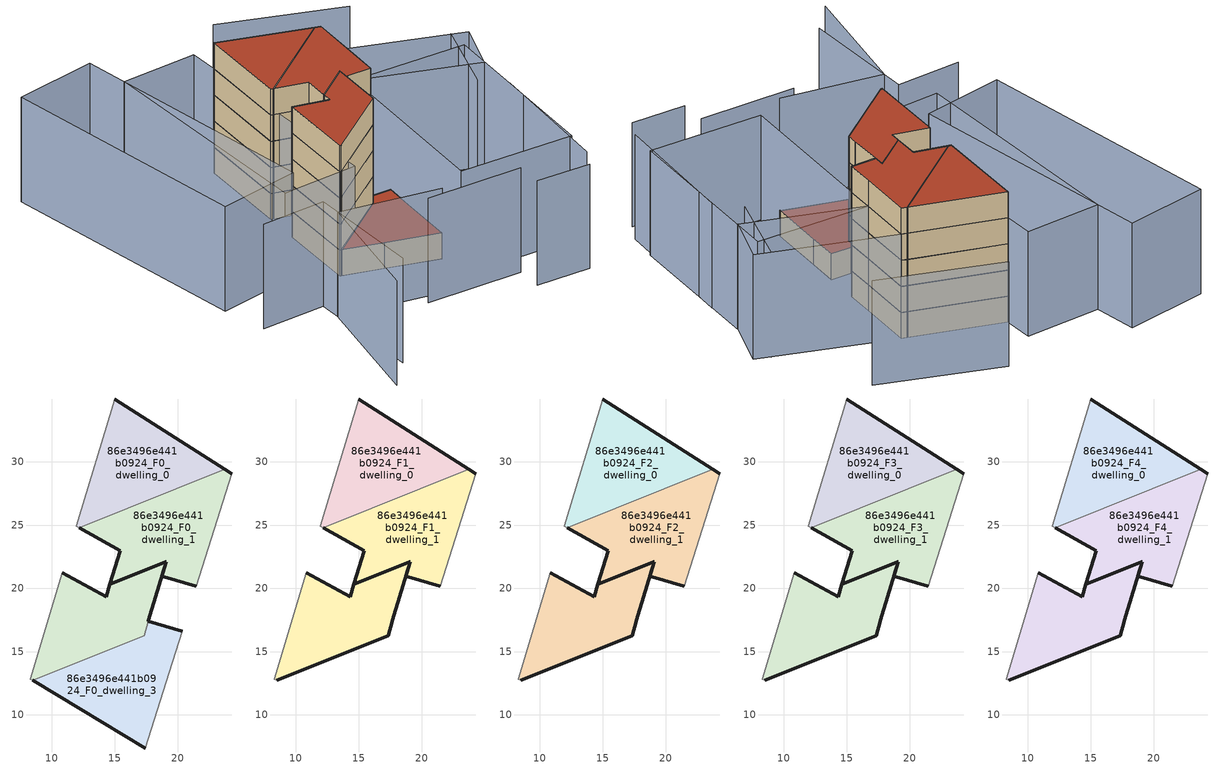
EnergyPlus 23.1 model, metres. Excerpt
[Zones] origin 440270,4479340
86e3496e441b0924_F0_dwelling_0
 floor ground (EU_floor_Construction): 23.71,29.42 14.98,34.99 11.97,24.93 12.21,24.8 z0
 wall outside (EU_wall_Construction): 14.98,34.99 23.71,29.42 z0:3
 wall adiabatic (EU_wall_Construction): 12.21,24.8 11.97,24.93 14.98,34.99 z0:3
 wall to 86e3496e441b0924_F0_dwelling_1 (EU_wall_Construction): 23.71,29.42 12.21,24.8 z0:3
86e3496e441b0924_F0_dwelling_1
 floor ground (EU_floor_Construction): 21.45,20.17 22.38,23.18 24.25,29.08 23.71,29.42 12.21,24.8 15.42,22.98 14.62,20.33 19.05,22.11 19.06,22.11 18.71,20.96 18.86,20.92 18.86,20.91 z0; 19.05,22.11 14.62,20.33 19.06,22.11 z0; 17.32,16.27 17.66,17.41 17.66,17.42 19.06,22.11 14.62,20.33 14.32,19.33 10.83,21.24 8.32,12.83 8.49,12.72 z0
 wall outside (EU_wall_Construction): 23.71,29.42 24.25,29.08 / 21.45,20.17 18.86,20.91 18.86,20.92 18.71,20.96 19.06,22.11 14.62,20.33 15.42,22.98 12.21,24.8 z0:3
 wall adiabatic (EU_wall_Construction): 24.25,29.08 22.38,23.18 21.45,20.17 z0:3
86e3496e441b0924_F0_dwelling_2
 floor ground (EU_floor_Construction): 21.45,20.17 22.38,23.18 24.25,29.08 23.71,29.42 12.21,24.8 15.42,22.98 14.62,20.33 19.05,22.11 19.06,22.11 18.71,20.96 18.86,20.92 18.86,20.91 z0; 19.05,22.11 14.62,20.33 19.06,22.11 z0; 17.32,16.27 17.66,17.41 17.66,17.42 19.06,22.11 14.62,20.33 14.32,19.33 10.83,21.24 8.32,12.83 8.49,12.72 z0
 wall outside (EU_wall_Construction): 10.83,21.24 14.32,19.33 14.62,20.33 19.05,22.11 19.06,22.11 17.66,17.42 17.66,17.41 z0:3
 wall adiabatic (EU_wall_Construction): 8.49,12.72 8.32,12.83 10.83,21.24 z0:3
 wall to 86e3496e441b0924_F0_dwelling_3 (EU_wall_Construction): 17.66,17.41 17.32,16.27 8.49,12.72 z0:3
86e3496e441b0924_F0_dwelling_3
 floor ground (EU_floor_Construction): 17.43,7.37 19.3,13.36 20.34,16.63 17.66,17.41 17.32,16.27 8.49,12.72 12.3,10.45 z0
 wall outside (EU_wall_Construction): 17.66,17.41 20.34,16.63 / 17.43,7.37 12.3,10.45 8.49,12.72 z0:3
 wall adiabatic (EU_wall_Construction): 20.34,16.63 19.3,13.36 17.43,7.37 z0:3
 roof outside (EU_roof_Construction): 20.34,16.63 19.3,13.36 17.43,7.37 12.3,10.45 8.49,12.72 17.32,16.27 17.66,17.41 z3
86e3496e441b0924_F1_dwelling_0
 floor to 86e3496e441b0924_F0_dwelling_0 (EU_floor_Construction): 23.71,29.42 14.98,34.99 11.97,24.93 12.21,24.8 z3
 wall outside (EU_wall_Construction): 14.98,34.99 23.71,29.42 z3:6
 wall adiabatic (EU_wall_Construction): 12.21,24.8 11.97,24.93 14.98,34.99 z3:6
 wall to 86e3496e441b0924_F1_dwelling_1 (EU_wall_Construction): 23.71,29.42 12.21,24.8 z3:6
86e3496e441b0924_F1_dwelling_1
 floor outside (EU_floor_Construction): 21.45,20.17 22.38,23.18 24.25,29.08 23.71,29.42 12.21,24.8 15.42,22.98 14.62,20.33 19.05,22.11 19.06,22.11 18.71,20.96 18.86,20.92 18.86,20.91 z3; 17.32,16.27 17.66,17.41 17.66,17.42 19.06,22.11 14.62,20.33 14.32,19.33 10.83,21.24 8.32,12.83 8.49,12.72 z3
 floor to 86e3496e441b0924_F0_dwelling_2 (EU_floor_Construction): 19.05,22.11 14.62,20.33 19.06,22.11 z3
 wall outside (EU_wall_Construction): 23.71,29.42 24.25,29.08 / 21.45,20.17 18.86,20.91 18.86,20.92 18.71,20.96 19.06,22.11 14.62,20.33 15.42,22.98 12.21,24.8 z3:6
 wall adiabatic (EU_wall_Construction): 24.25,29.08 22.38,23.18 21.45,20.17 z3:6
86e3496e441b0924_F1_dwelling_2
 floor to 86e3496e441b0924_F0_dwelling_2 (EU_floor_Construction): 17.32,16.27 17.66,17.41 17.66,17.42 19.06,22.11 14.62,20.33 14.32,19.33 10.83,21.24 8.32,12.83 8.49,12.72 z3; 19.05,22.11 14.62,20.33 19.06,22.11 z3; 21.45,20.17 22.38,23.18 24.25,29.08 23.71,29.42 12.21,24.8 15.42,22.98 14.62,20.33 19.05,22.11 19.06,22.11 18.71,20.96 18.86,20.92 18.86,20.91 z3
 wall outside (EU_wall_Construction): 10.83,21.24 14.32,19.33 14.62,20.33 19.05,22.11 19.06,22.11 17.66,17.42 17.66,17.41 17.32,16.27 8.49,12.72 z3:6
 wall adiabatic (EU_wall_Construction): 8.49,12.72 8.32,12.83 10.83,21.24 z3:6
86e3496e441b0924_F2_dwelling_0
 floor to 86e3496e441b0924_F1_dwelling_0 (EU_floor_Construction): 23.71,29.42 14.98,34.99 11.97,24.93 12.21,24.8 z6
 wall outside (EU_wall_Construction): 14.98,34.99 23.71,29.42 z6:9
 wall adiabatic (EU_wall_Construction): 12.21,24.8 11.97,24.93 14.98,34.99 z6:9
 wall to 86e3496e441b0924_F2_dwelling_1 (EU_wall_Construction): 23.71,29.42 12.21,24.8 z6:9
86e3496e441b0924_F2_dwelling_1
 floor outside (EU_floor_Construction): 21.45,20.17 22.38,23.18 24.25,29.08 23.71,29.42 12.21,24.8 15.42,22.98 14.62,20.33 19.05,22.11 19.06,22.11 18.71,20.96 18.86,20.92 18.86,20.91 z6; 17.32,16.27 17.66,17.41 17.66,17.42 19.06,22.11 14.62,20.33 14.32,19.33 10.83,21.24 8.32,12.83 8.49,12.72 z6
 floor to 86e3496e441b0924_F1_dwelling_2 (EU_floor_Construction): 19.05,22.11 14.62,20.33 19.06,22.11 z6
 wall outside (EU_wall_Construction): 23.71,29.42 24.25,29.08 / 21.45,20.17 18.86,20.91 18.86,20.92 18.71,20.96 19.06,22.11 14.62,20.33 15.42,22.98 12.21,24.8 z6:9
 wall adiabatic (EU_wall_Construction): 24.25,29.08 22.38,23.18 21.45,20.17 z6:9
86e3496e441b0924_F2_dwelling_2
 floor to 86e3496e441b0924_F1_dwelling_2 (EU_floor_Construction): 17.32,16.27 17.66,17.41 17.66,17.42 19.06,22.11 14.62,20.33 14.32,19.33 10.83,21.24 8.32,12.83 8.49,12.72 z6; 19.05,22.11 14.62,20.33 19.06,22.11 z6; 21.45,20.17 22.38,23.18 24.25,29.08 23.71,29.42 12.21,24.8 15.42,22.98 14.62,20.33 19.05,22.11 19.06,22.11 18.71,20.96 18.86,20.92 18.86,20.91 z6
 wall outside (EU_wall_Construction): 10.83,21.24 14.32,19.33 14.62,20.33 19.05,22.11 19.06,22.11 17.66,17.42 17.66,17.41 17.32,16.27 8.49,12.72 z6:9
 wall adiabatic (EU_wall_Construction): 8.49,12.72 8.32,12.83 10.83,21.24 z6:9
86e3496e441b0924_F3_dwelling_0
 floor to 86e3496e441b0924_F2_dwelling_0 (EU_floor_Construction): 23.71,29.42 14.98,34.99 11.97,24.93 12.21,24.8 z9
 wall outside (EU_wall_Construction): 14.98,34.99 23.71,29.42 z9:12
 wall adiabatic (EU_wall_Construction): 12.21,24.8 11.97,24.93 14.98,34.99 z9:12
 wall to 86e3496e441b0924_F3_dwelling_1 (EU_wall_Construction): 23.71,29.42 12.21,24.8 z9:12
86e3496e441b0924_F3_dwelling_1
 floor outside (EU_floor_Construction): 21.45,20.17 22.38,23.18 24.25,29.08 23.71,29.42 12.21,24.8 15.42,22.98 14.62,20.33 19.05,22.11 19.06,22.11 18.71,20.96 18.86,20.92 18.86,20.91 z9; 17.32,16.27 17.66,17.41 17.66,17.42 19.06,22.11 14.62,20.33 14.32,19.33 10.83,21.24 8.32,12.83 8.49,12.72 z9
 floor to 86e3496e441b0924_F2_dwelling_2 (EU_floor_Construction): 19.05,22.11 14.62,20.33 19.06,22.11 z9
 wall outside (EU_wall_Construction): 23.71,29.42 24.25,29.08 / 21.45,20.17 18.86,20.91 18.86,20.92 18.71,20.96 19.06,22.11 14.62,20.33 15.42,22.98 12.21,24.8 z9:12
 wall adiabatic (EU_wall_Construction): 24.25,29.08 22.38,23.18 21.45,20.17 z9:12
86e3496e441b0924_F3_dwelling_2
 floor to 86e3496e441b0924_F2_dwelling_2 (EU_floor_Construction): 17.32,16.27 17.66,17.41 17.66,17.42 19.06,22.11 14.62,20.33 14.32,19.33 10.83,21.24 8.32,12.83 8.49,12.72 z9; 19.05,22.11 14.62,20.33 19.06,22.11 z9; 21.45,20.17 22.38,23.18 24.25,29.08 23.71,29.42 12.21,24.8 15.42,22.98 14.62,20.33 19.05,22.11 19.06,22.11 18.71,20.96 18.86,20.92 18.86,20.91 z9
 wall outside (EU_wall_Construction): 10.83,21.24 14.32,19.33 14.62,20.33 19.05,22.11 19.06,22.11 17.66,17.42 17.66,17.41 17.32,16.27 8.49,12.72 z9:12
 wall adiabatic (EU_wall_Construction): 8.49,12.72 8.32,12.83 10.83,21.24 z9:12
86e3496e441b0924_F4_dwelling_0
 floor to 86e3496e441b0924_F3_dwelling_0 (EU_floor_Construction): 23.71,29.42 14.98,34.99 11.97,24.93 12.21,24.8 z12
 wall outside (EU_wall_Construction): 14.98,34.99 23.71,29.42 z12:15
 wall adiabatic (EU_wall_Construction): 12.21,24.8 11.97,24.93 14.98,34.99 z12:15
 wall to 86e3496e441b0924_F4_dwelling_1 (EU_wall_Construction): 23.71,29.42 12.21,24.8 z12:15
 roof outside (EU_roof_Construction): 23.71,29.42 12.21,24.8 11.97,24.93 14.98,34.99 z15
86e3496e441b0924_F4_dwelling_1
 floor outside (EU_floor_Construction): 21.45,20.17 22.38,23.18 24.25,29.08 23.71,29.42 12.21,24.8 15.42,22.98 14.62,20.33 19.05,22.11 19.06,22.11 18.71,20.96 18.86,20.92 18.86,20.91 z12; 17.32,16.27 17.66,17.41 17.66,17.42 19.06,22.11 14.62,20.33 14.32,19.33 10.83,21.24 8.32,12.83 8.49,12.72 z12
 floor to 86e3496e441b0924_F3_dwelling_2 (EU_floor_Construction): 19.05,22.11 14.62,20.33 19.06,22.11 z12
 wall outside (EU_wall_Construction): 23.71,29.42 24.25,29.08 / 21.45,20.17 18.86,20.91 18.86,20.92 18.71,20.96 19.06,22.11 14.62,20.33 15.42,22.98 12.21,24.8 z12:15
 wall adiabatic (EU_wall_Construction): 24.25,29.08 22.38,23.18 21.45,20.17 z12:15
 roof outside (EU_roof_Construction): 19.06,22.11 14.62,20.33 19.05,22.11 z15; 24.25,29.08 22.38,23.18 21.45,20.17 18.86,20.91 18.86,20.92 18.71,20.96 19.06,22.11 19.05,22.11 14.62,20.33 15.42,22.98 12.21,24.8 23.71,29.42 z15; 19.06,22.11 17.66,17.42 17.66,17.41 17.32,16.27 8.49,12.72 8.32,12.83 10.83,21.24 14.32,19.33 14.62,20.33 z15
86e3496e441b0924_F4_dwelling_2
 floor to 86e3496e441b0924_F3_dwelling_2 (EU_floor_Construction): 17.32,16.27 17.66,17.41 17.66,17.42 19.06,22.11 14.62,20.33 14.32,19.33 10.83,21.24 8.32,12.83 8.49,12.72 z12; 19.05,22.11 14.62,20.33 19.06,22.11 z12; 21.45,20.17 22.38,23.18 24.25,29.08 23.71,29.42 12.21,24.8 15.42,22.98 14.62,20.33 19.05,22.11 19.06,22.11 18.71,20.96 18.86,20.92 18.86,20.91 z12
 wall outside (EU_wall_Construction): 10.83,21.24 14.32,19.33 14.62,20.33 19.05,22.11 19.06,22.11 17.66,17.42 17.66,17.41 17.32,16.27 8.49,12.72 z12:15
 wall adiabatic (EU_wall_Construction): 8.49,12.72 8.32,12.83 10.83,21.24 z12:15
 roof outside (EU_roof_Construction): 19.06,22.11 14.62,20.33 19.05,22.11 z15; 24.25,29.08 22.38,23.18 21.45,20.17 18.86,20.91 18.86,20.92 18.71,20.96 19.06,22.11 19.05,22.11 14.62,20.33 15.42,22.98 12.21,24.8 23.71,29.42 z15; 19.06,22.11 17.66,17.42 17.66,17.41 17.32,16.27 8.49,12.72 8.32,12.83 10.83,21.24 14.32,19.33 14.62,20.33 z15
shading: 19.77,-2.93 25.56,-4.72 / 27.15,-3.01 31.99,11.19 / 10.23,2.97 20.61,-0.06 / -3.53,-4.9 2.43,7.91 / 2.43,7.91 12.59,3.18 / -4.05,11.95 2.99,10.33 / 2.99,10.33 0.02,-2.62 / 30.35,14.06 35.22,21.71 / 32.69,32.7 21.21,40.49 / 1.8,14.23 7.33,40.01 / 7.33,40.01 15.68,38.22 / 15.68,38.22 10.14,12.43 / 10.14,12.43 1.8,14.23 / -4.06,16.95 -1.51,45.67 / -1.51,45.67 7.76,44.85 / 7.76,44.85 5.21,16.13 / 5.21,16.13 -4.06,16.95 / 34.5,19.36 28.43,0.07 / 28.43,0.07 16.3,3.9 / 16.3,3.9 22.38,23.18 / 22.38,23.18 34.5,19.36 / 24.25,29.08 36.7,20.72 / 36.7,20.72 33.37,15.75 / 33.37,15.75 20.91,24.11 / 20.91,24.11 24.25,29.08 z0:12
[Building]
EU S2 Campaign: North Axis=0; Terrain=City; Solar Distribution=FullExterior
[Site:Location]
Madrid: Latitude=40.5; Longitude=-3.5; Time Zone=1; Elevation=609
[SizingPeriod:WeatherFileDays]
AnnualSizingPeriod: Begin Month=1; Begin Day of Month=1; End Month=12; End Day of Month=31; Day of Week for Start Day=Monday; Use Weather File Daylight Saving Period=No; Use Weather File Rain and Snow Indicators=No
[MATERIAL]
EU_InternalMass_Material: Roughness=MediumRough; Thickness=0.1; Conductivity=1; Density=1800; Specific Heat=900; Thermal Absorptance=0.9; Solar Absorptance=0.7; Visible Absorptance=0.7
[MATERIAL:NOMASS] Roughness=MediumRough; Thermal Absorptance=0.9; Solar Absorptance=0.7; Visible Absorptance=0.7
Name | Thermal Resistance
EU_wall_NoMass | 1.60022
EU_roof_NoMass | 1.57597
EU_floor_NoMass | 0.470652
[CONSTRUCTION]
EU_wall_Construction: EU_wall_NoMass
EU_roof_Construction: EU_roof_NoMass
EU_floor_Construction: EU_floor_NoMass
EU_InternalMass_Construction: EU_InternalMass_Material
[ZONE] Type=1; Multiplier=1; Ceiling Height=autocalculate; Floor Area=autocalculate; Part of Total Floor Area=Yes
Name | Volume
86e3496e441b0924_F0_dwelling_0; 86e3496e441b0924_F1_dwelling_0; 86e3496e441b0924_F2_dwelling_0; 86e3496e441b0924_F3_dwelling_0; 86e3496e441b0924_F4_dwelling_0 | 160.749
86e3496e441b0924_F0_dwelling_1; 86e3496e441b0924_F1_dwelling_1; 86e3496e441b0924_F2_dwelling_1; 86e3496e441b0924_F3_dwelling_1; 86e3496e441b0924_F4_dwelling_1; 86e3496e441b0924_F0_dwelling_2; 86e3496e441b0924_F1_dwelling_2; 86e3496e441b0924_F2_dwelling_2; 86e3496e441b0924_F3_dwelling_2; 86e3496e441b0924_F4_dwelling_2 | 318.798
86e3496e441b0924_F0_dwelling_3 | 163.46
[INTERNALMASS] Construction=EU_InternalMass_Construction
Name | Zone or ZoneList | Surface Area
86e3496e441b0924_F0_dwelling_0_EU_InternalMass | 86e3496e441b0924_F0_dwelling_0 | 53.5832
86e3496e441b0924_F0_dwelling_1_EU_InternalMass | 86e3496e441b0924_F0_dwelling_1 | 56.132
86e3496e441b0924_F0_dwelling_2_EU_InternalMass | 86e3496e441b0924_F0_dwelling_2 | 50.1354
86e3496e441b0924_F0_dwelling_3_EU_InternalMass | 86e3496e441b0924_F0_dwelling_3 | 54.4863
86e3496e441b0924_F1_dwelling_0_EU_InternalMass | 86e3496e441b0924_F1_dwelling_0 | 71.6536
86e3496e441b0924_F1_dwelling_1_EU_InternalMass | 86e3496e441b0924_F1_dwelling_1 | 71.6447
86e3496e441b0924_F1_dwelling_2_EU_InternalMass | 86e3496e441b0924_F1_dwelling_2 | 71.0377
86e3496e441b0924_F2_dwelling_0_EU_InternalMass | 86e3496e441b0924_F2_dwelling_0 | 71.6536
86e3496e441b0924_F2_dwelling_1_EU_InternalMass | 86e3496e441b0924_F2_dwelling_1 | 71.6447
86e3496e441b0924_F2_dwelling_2_EU_InternalMass | 86e3496e441b0924_F2_dwelling_2 | 71.0377
86e3496e441b0924_F3_dwelling_0_EU_InternalMass | 86e3496e441b0924_F3_dwelling_0 | 71.6536
86e3496e441b0924_F3_dwelling_1_EU_InternalMass | 86e3496e441b0924_F3_dwelling_1 | 71.6447
86e3496e441b0924_F3_dwelling_2_EU_InternalMass | 86e3496e441b0924_F3_dwelling_2 | 71.0377
86e3496e441b0924_F4_dwelling_0_EU_InternalMass | 86e3496e441b0924_F4_dwelling_0 | 71.6536
86e3496e441b0924_F4_dwelling_1_EU_InternalMass | 86e3496e441b0924_F4_dwelling_1 | 71.6447
86e3496e441b0924_F4_dwelling_2_EU_InternalMass | 86e3496e441b0924_F4_dwelling_2 | 71.0377
[OTHEREQUIPMENT] Fuel Type=Electricity; Design Level Calculation Method=Watts/Area; Power per Zone Floor Area=1; Fraction Latent=0; Fraction Radiant=0; Fraction Lost=0; Carbon Dioxide Generation Rate=0; EndUse Subcategory=EU_Step8_InternalGains
Name | Zone or ZoneList or Space or SpaceList | Schedule
EU_Step8_InternalGain_86e3496e441b0924_F0_dwelling_0_f000 | 86e3496e441b0924_F0_dwelling_0 | EU_Step8_GainSchedule_86e3496e441b0924_F0_dwelling_0_f000
EU_Step8_InternalGain_86e3496e441b0924_F0_dwelling_1_f000 | 86e3496e441b0924_F0_dwelling_1 | EU_Step8_GainSchedule_86e3496e441b0924_F0_dwelling_1_f000
EU_Step8_InternalGain_86e3496e441b0924_F0_dwelling_2_f000 | 86e3496e441b0924_F0_dwelling_2 | EU_Step8_GainSchedule_86e3496e441b0924_F0_dwelling_2_f000
EU_Step8_InternalGain_86e3496e441b0924_F0_dwelling_3_f000 | 86e3496e441b0924_F0_dwelling_3 | EU_Step8_GainSchedule_86e3496e441b0924_F0_dwelling_3_f000
EU_Step8_InternalGain_86e3496e441b0924_F1_dwelling_0_f000 | 86e3496e441b0924_F1_dwelling_0 | EU_Step8_GainSchedule_86e3496e441b0924_F1_dwelling_0_f000
EU_Step8_InternalGain_86e3496e441b0924_F1_dwelling_1_f000 | 86e3496e441b0924_F1_dwelling_1 | EU_Step8_GainSchedule_86e3496e441b0924_F1_dwelling_1_f000
EU_Step8_InternalGain_86e3496e441b0924_F1_dwelling_2_f000 | 86e3496e441b0924_F1_dwelling_2 | EU_Step8_GainSchedule_86e3496e441b0924_F1_dwelling_2_f000
EU_Step8_InternalGain_86e3496e441b0924_F2_dwelling_0_f000 | 86e3496e441b0924_F2_dwelling_0 | EU_Step8_GainSchedule_86e3496e441b0924_F2_dwelling_0_f000
EU_Step8_InternalGain_86e3496e441b0924_F2_dwelling_1_f000 | 86e3496e441b0924_F2_dwelling_1 | EU_Step8_GainSchedule_86e3496e441b0924_F2_dwelling_1_f000
EU_Step8_InternalGain_86e3496e441b0924_F2_dwelling_2_f000 | 86e3496e441b0924_F2_dwelling_2 | EU_Step8_GainSchedule_86e3496e441b0924_F2_dwelling_2_f000
EU_Step8_InternalGain_86e3496e441b0924_F3_dwelling_0_f000 | 86e3496e441b0924_F3_dwelling_0 | EU_Step8_GainSchedule_86e3496e441b0924_F3_dwelling_0_f000
EU_Step8_InternalGain_86e3496e441b0924_F3_dwelling_1_f000 | 86e3496e441b0924_F3_dwelling_1 | EU_Step8_GainSchedule_86e3496e441b0924_F3_dwelling_1_f000
EU_Step8_InternalGain_86e3496e441b0924_F3_dwelling_2_f000 | 86e3496e441b0924_F3_dwelling_2 | EU_Step8_GainSchedule_86e3496e441b0924_F3_dwelling_2_f000
EU_Step8_InternalGain_86e3496e441b0924_F4_dwelling_0_f000 | 86e3496e441b0924_F4_dwelling_0 | EU_Step8_GainSchedule_86e3496e441b0924_F4_dwelling_0_f000
EU_Step8_InternalGain_86e3496e441b0924_F4_dwelling_1_f000 | 86e3496e441b0924_F4_dwelling_1 | EU_Step8_GainSchedule_86e3496e441b0924_F4_dwelling_1_f000
EU_Step8_InternalGain_86e3496e441b0924_F4_dwelling_2_f000 | 86e3496e441b0924_F4_dwelling_2 | EU_Step8_GainSchedule_86e3496e441b0924_F4_dwelling_2_f000
[ZONEVENTILATION:DESIGNFLOWRATE] Schedule=EU_AlwaysOn; Design Flow Rate Calculation Method=AirChanges/Hour; Air Changes per Hour=0.480704; Ventilation Type=Natural; Fan Pressure Rise=0; Fan Total Efficiency=1; Constant Term Coefficient=1; Temperature Term Coefficient=0; Velocity Term Coefficient=0; Velocity Squared Term Coefficient=0; Minimum Indoor Temperature=-100; Maximum Indoor Temperature=100; Delta Temperature=-100; Minimum Outdoor Temperature=-100; Maximum Outdoor Temperature=100; Maximum Wind Speed=40
Name | Zone or ZoneList or Space or SpaceList
EU_ConstantAir_86e3496e441b0924_F0_dwelling_0 | 86e3496e441b0924_F0_dwelling_0
EU_ConstantAir_86e3496e441b0924_F0_dwelling_1 | 86e3496e441b0924_F0_dwelling_1
EU_ConstantAir_86e3496e441b0924_F0_dwelling_2 | 86e3496e441b0924_F0_dwelling_2
EU_ConstantAir_86e3496e441b0924_F0_dwelling_3 | 86e3496e441b0924_F0_dwelling_3
EU_ConstantAir_86e3496e441b0924_F1_dwelling_0 | 86e3496e441b0924_F1_dwelling_0
EU_ConstantAir_86e3496e441b0924_F1_dwelling_1 | 86e3496e441b0924_F1_dwelling_1
EU_ConstantAir_86e3496e441b0924_F1_dwelling_2 | 86e3496e441b0924_F1_dwelling_2
EU_ConstantAir_86e3496e441b0924_F2_dwelling_0 | 86e3496e441b0924_F2_dwelling_0
EU_ConstantAir_86e3496e441b0924_F2_dwelling_1 | 86e3496e441b0924_F2_dwelling_1
EU_ConstantAir_86e3496e441b0924_F2_dwelling_2 | 86e3496e441b0924_F2_dwelling_2
EU_ConstantAir_86e3496e441b0924_F3_dwelling_0 | 86e3496e441b0924_F3_dwelling_0
EU_ConstantAir_86e3496e441b0924_F3_dwelling_1 | 86e3496e441b0924_F3_dwelling_1
EU_ConstantAir_86e3496e441b0924_F3_dwelling_2 | 86e3496e441b0924_F3_dwelling_2
EU_ConstantAir_86e3496e441b0924_F4_dwelling_0 | 86e3496e441b0924_F4_dwelling_0
EU_ConstantAir_86e3496e441b0924_F4_dwelling_1 | 86e3496e441b0924_F4_dwelling_1
EU_ConstantAir_86e3496e441b0924_F4_dwelling_2 | 86e3496e441b0924_F4_dwelling_2
[HVACTEMPLATE:THERMOSTAT] Constant Heating Setpoint=20; Constant Cooling Setpoint=50
EU_HeatOnly_86e3496e441b0924_F0_dwelling_0; EU_HeatOnly_86e3496e441b0924_F0_dwelling_1; EU_HeatOnly_86e3496e441b0924_F0_dwelling_2; EU_HeatOnly_86e3496e441b0924_F0_dwelling_3; EU_HeatOnly_86e3496e441b0924_F1_dwelling_0; EU_HeatOnly_86e3496e441b0924_F1_dwelling_1; EU_HeatOnly_86e3496e441b0924_F1_dwelling_2; EU_HeatOnly_86e3496e441b0924_F2_dwelling_0; EU_HeatOnly_86e3496e441b0924_F2_dwelling_1; EU_HeatOnly_86e3496e441b0924_F2_dwelling_2; EU_HeatOnly_86e3496e441b0924_F3_dwelling_0; EU_HeatOnly_86e3496e441b0924_F3_dwelling_1; EU_HeatOnly_86e3496e441b0924_F3_dwelling_2; EU_HeatOnly_86e3496e441b0924_F4_dwelling_0; EU_HeatOnly_86e3496e441b0924_F4_dwelling_1; EU_HeatOnly_86e3496e441b0924_F4_dwelling_2
[HVACTEMPLATE:ZONE:IDEALLOADSAIRSYSTEM] System Availability Schedule=EU_AlwaysOn; Maximum Heating Supply Air Temperature=50; Minimum Cooling Supply Air Temperature=13; Maximum Heating Supply Air Humidity Ratio=0.0156; Minimum Cooling Supply Air Humidity Ratio=0.0077; Heating Limit=NoLimit; Cooling Limit=NoLimit; Heating Availability Schedule=EU_AlwaysOn; Cooling Availability Schedule=EU_CoolingOff; Dehumidification Control Type=ConstantSensibleHeatRatio; Cooling Sensible Heat Ratio=0.7; Dehumidification Setpoint=60; Humidification Control Type=None; Humidification Setpoint=30; Outdoor Air Method=None; Outdoor Air Flow Rate per Person=0.00944; Outdoor Air Flow Rate per Zone Floor Area=0; Outdoor Air Flow Rate per Zone=0; Demand Controlled Ventilation Type=None; Outdoor Air Economizer Type=NoEconomizer; Heat Recovery Type=None; Sensible Heat Recovery Effectiveness=0.7; Latent Heat Recovery Effectiveness=0.65
Name | Template Thermostat
86e3496e441b0924_F0_dwelling_0 | EU_HeatOnly_86e3496e441b0924_F0_dwelling_0
86e3496e441b0924_F0_dwelling_1 | EU_HeatOnly_86e3496e441b0924_F0_dwelling_1
86e3496e441b0924_F0_dwelling_2 | EU_HeatOnly_86e3496e441b0924_F0_dwelling_2
86e3496e441b0924_F0_dwelling_3 | EU_HeatOnly_86e3496e441b0924_F0_dwelling_3
86e3496e441b0924_F1_dwelling_0 | EU_HeatOnly_86e3496e441b0924_F1_dwelling_0
86e3496e441b0924_F1_dwelling_1 | EU_HeatOnly_86e3496e441b0924_F1_dwelling_1
86e3496e441b0924_F1_dwelling_2 | EU_HeatOnly_86e3496e441b0924_F1_dwelling_2
86e3496e441b0924_F2_dwelling_0 | EU_HeatOnly_86e3496e441b0924_F2_dwelling_0
86e3496e441b0924_F2_dwelling_1 | EU_HeatOnly_86e3496e441b0924_F2_dwelling_1
86e3496e441b0924_F2_dwelling_2 | EU_HeatOnly_86e3496e441b0924_F2_dwelling_2
86e3496e441b0924_F3_dwelling_0 | EU_HeatOnly_86e3496e441b0924_F3_dwelling_0
86e3496e441b0924_F3_dwelling_1 | EU_HeatOnly_86e3496e441b0924_F3_dwelling_1
86e3496e441b0924_F3_dwelling_2 | EU_HeatOnly_86e3496e441b0924_F3_dwelling_2
86e3496e441b0924_F4_dwelling_0 | EU_HeatOnly_86e3496e441b0924_F4_dwelling_0
86e3496e441b0924_F4_dwelling_1 | EU_HeatOnly_86e3496e441b0924_F4_dwelling_1
86e3496e441b0924_F4_dwelling_2 | EU_HeatOnly_86e3496e441b0924_F4_dwelling_2
[SIZING:ZONE] Zone Cooling Design Supply Air Temperature Input Method=SupplyAirTemperature; Zone Cooling Design Supply Air Temperature=13; Zone Heating Design Supply Air Temperature Input Method=SupplyAirTemperature; Zone Heating Design Supply Air Temperature=50; Zone Cooling Design Supply Air Humidity Ratio=0.008; Zone Heating Design Supply Air Humidity Ratio=0.008; Cooling Design Air Flow Method=DesignDay; Cooling Design Air Flow Rate=0; Cooling Minimum Air Flow per Zone Floor Area=0.000762; Cooling Minimum Air Flow=0; Cooling Minimum Air Flow Fraction=0.2; Heating Design Air Flow Method=DesignDay; Heating Design Air Flow Rate=0; Heating Maximum Air Flow per Zone Floor Area=0.002032; Heating Maximum Air Flow=0.141576; Heating Maximum Air Flow Fraction=0.3; Account for Dedicated Outdoor Air System=No; Dedicated Outdoor Air System Control Strategy=NeutralSupplyAir; Dedicated Outdoor Air Low Setpoint Temperature for Design=autosize; Dedicated Outdoor Air High Setpoint Temperature for Design=autosize; Zone Load Sizing Method=Sensible Load Only No Latent Load; Zone Latent Cooling Design Supply Air Humidity Ratio Input Method=HumidityRatioDifference; Zone Cooling Design Supply Air Humidity Ratio Difference=0.005; Zone Latent Heating Design Supply Air Humidity Ratio Input Method=HumidityRatioDifference; Zone Humidification Design Supply Air Humidity Ratio Difference=0.005
86e3496e441b0924_F0_dwelling_0; 86e3496e441b0924_F0_dwelling_1; 86e3496e441b0924_F0_dwelling_2; 86e3496e441b0924_F0_dwelling_3; 86e3496e441b0924_F1_dwelling_0; 86e3496e441b0924_F1_dwelling_1; 86e3496e441b0924_F1_dwelling_2; 86e3496e441b0924_F2_dwelling_0; 86e3496e441b0924_F2_dwelling_1; 86e3496e441b0924_F2_dwelling_2; 86e3496e441b0924_F3_dwelling_0; 86e3496e441b0924_F3_dwelling_1; 86e3496e441b0924_F3_dwelling_2; 86e3496e441b0924_F4_dwelling_0; 86e3496e441b0924_F4_dwelling_1; 86e3496e441b0924_F4_dwelling_2
[SCHEDULE:CONSTANT]
Name | Hourly Value
EU_AlwaysOn | 1
EU_CoolingOff | 0
[SCHEDULE:FILE] Column Number=1; Rows to Skip at Top=0; Number of Hours of Data=8760; Column Separator=Comma; Interpolate to Timestep=No; Minutes per Item=60; Adjust Schedule for Daylight Savings=Yes
Name | File
EU_Step8_GainSchedule_86e3496e441b0924_F0_dwelling_0_f000 | ../../schedules/86e3496e441b0924/86e3496e441b0924_F0_dwelling_0_f000_gain.csv
EU_Step8_GainSchedule_86e3496e441b0924_F0_dwelling_1_f000 | ../../schedules/86e3496e441b0924/86e3496e441b0924_F0_dwelling_1_f000_gain.csv
EU_Step8_GainSchedule_86e3496e441b0924_F0_dwelling_2_f000 | ../../schedules/86e3496e441b0924/86e3496e441b0924_F0_dwelling_2_f000_gain.csv
EU_Step8_GainSchedule_86e3496e441b0924_F0_dwelling_3_f000 | ../../schedules/86e3496e441b0924/86e3496e441b0924_F0_dwelling_3_f000_gain.csv
EU_Step8_GainSchedule_86e3496e441b0924_F1_dwelling_0_f000 | ../../schedules/86e3496e441b0924/86e3496e441b0924_F1_dwelling_0_f000_gain.csv
EU_Step8_GainSchedule_86e3496e441b0924_F1_dwelling_1_f000 | ../../schedules/86e3496e441b0924/86e3496e441b0924_F1_dwelling_1_f000_gain.csv
EU_Step8_GainSchedule_86e3496e441b0924_F1_dwelling_2_f000 | ../../schedules/86e3496e441b0924/86e3496e441b0924_F1_dwelling_2_f000_gain.csv
EU_Step8_GainSchedule_86e3496e441b0924_F2_dwelling_0_f000 | ../../schedules/86e3496e441b0924/86e3496e441b0924_F2_dwelling_0_f000_gain.csv
EU_Step8_GainSchedule_86e3496e441b0924_F2_dwelling_1_f000 | ../../schedules/86e3496e441b0924/86e3496e441b0924_F2_dwelling_1_f000_gain.csv
EU_Step8_GainSchedule_86e3496e441b0924_F2_dwelling_2_f000 | ../../schedules/86e3496e441b0924/86e3496e441b0924_F2_dwelling_2_f000_gain.csv
EU_Step8_GainSchedule_86e3496e441b0924_F3_dwelling_0_f000 | ../../schedules/86e3496e441b0924/86e3496e441b0924_F3_dwelling_0_f000_gain.csv
EU_Step8_GainSchedule_86e3496e441b0924_F3_dwelling_1_f000 | ../../schedules/86e3496e441b0924/86e3496e441b0924_F3_dwelling_1_f000_gain.csv
EU_Step8_GainSchedule_86e3496e441b0924_F3_dwelling_2_f000 | ../../schedules/86e3496e441b0924/86e3496e441b0924_F3_dwelling_2_f000_gain.csv
EU_Step8_GainSchedule_86e3496e441b0924_F4_dwelling_0_f000 | ../../schedules/86e3496e441b0924/86e3496e441b0924_F4_dwelling_0_f000_gain.csv
EU_Step8_GainSchedule_86e3496e441b0924_F4_dwelling_1_f000 | ../../schedules/86e3496e441b0924/86e3496e441b0924_F4_dwelling_1_f000_gain.csv
EU_Step8_GainSchedule_86e3496e441b0924_F4_dwelling_2_f000 | ../../schedules/86e3496e441b0924/86e3496e441b0924_F4_dwelling_2_f000_gain.csv
